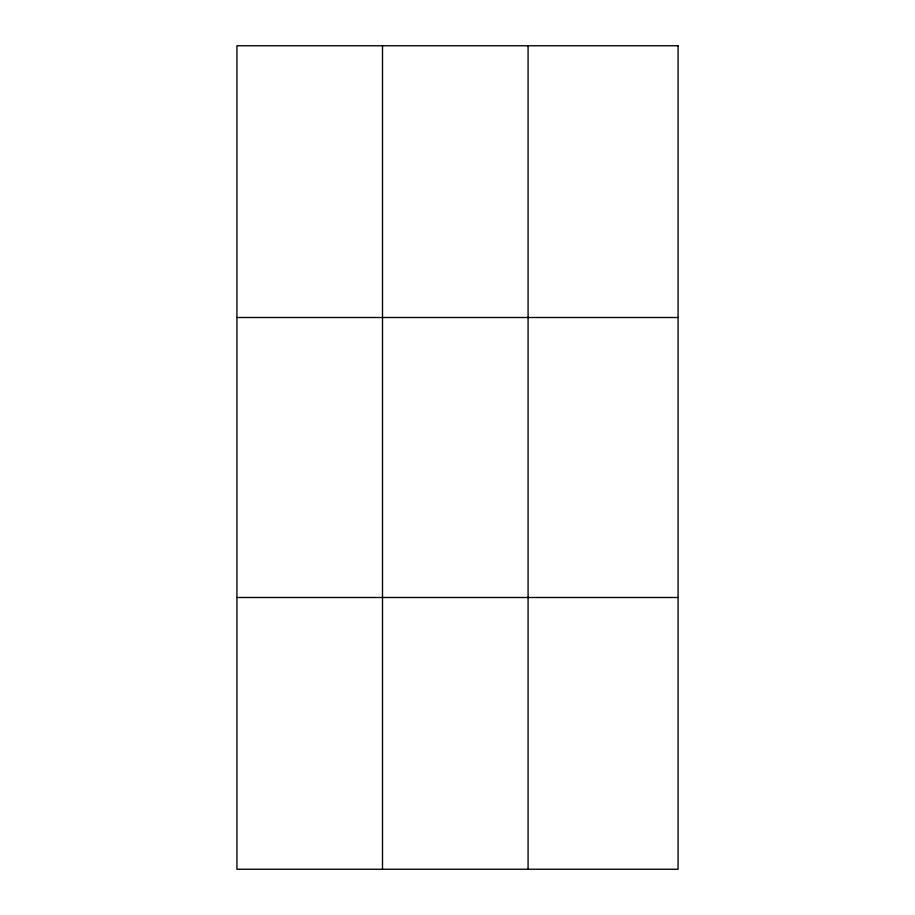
<?xml version="1.0" encoding="UTF-8"?>
<svg xmlns="http://www.w3.org/2000/svg" width="915" height="915" viewBox="0 0 915 915"><rect width="100%" height="100%" fill="white"/><g stroke="black" fill="none" stroke-linecap="round" stroke-linejoin="round"><path stroke-width="1.37" d="M382.504 869.25L382.504 45.75M528.081 869.25L528.081 45.75M236.928 317.505L678.072 317.505M236.928 597.495L678.072 597.495M678.072 45.75L678.072 869.25L236.928 869.25L236.928 45.75L678.072 45.75"/></g></svg>
